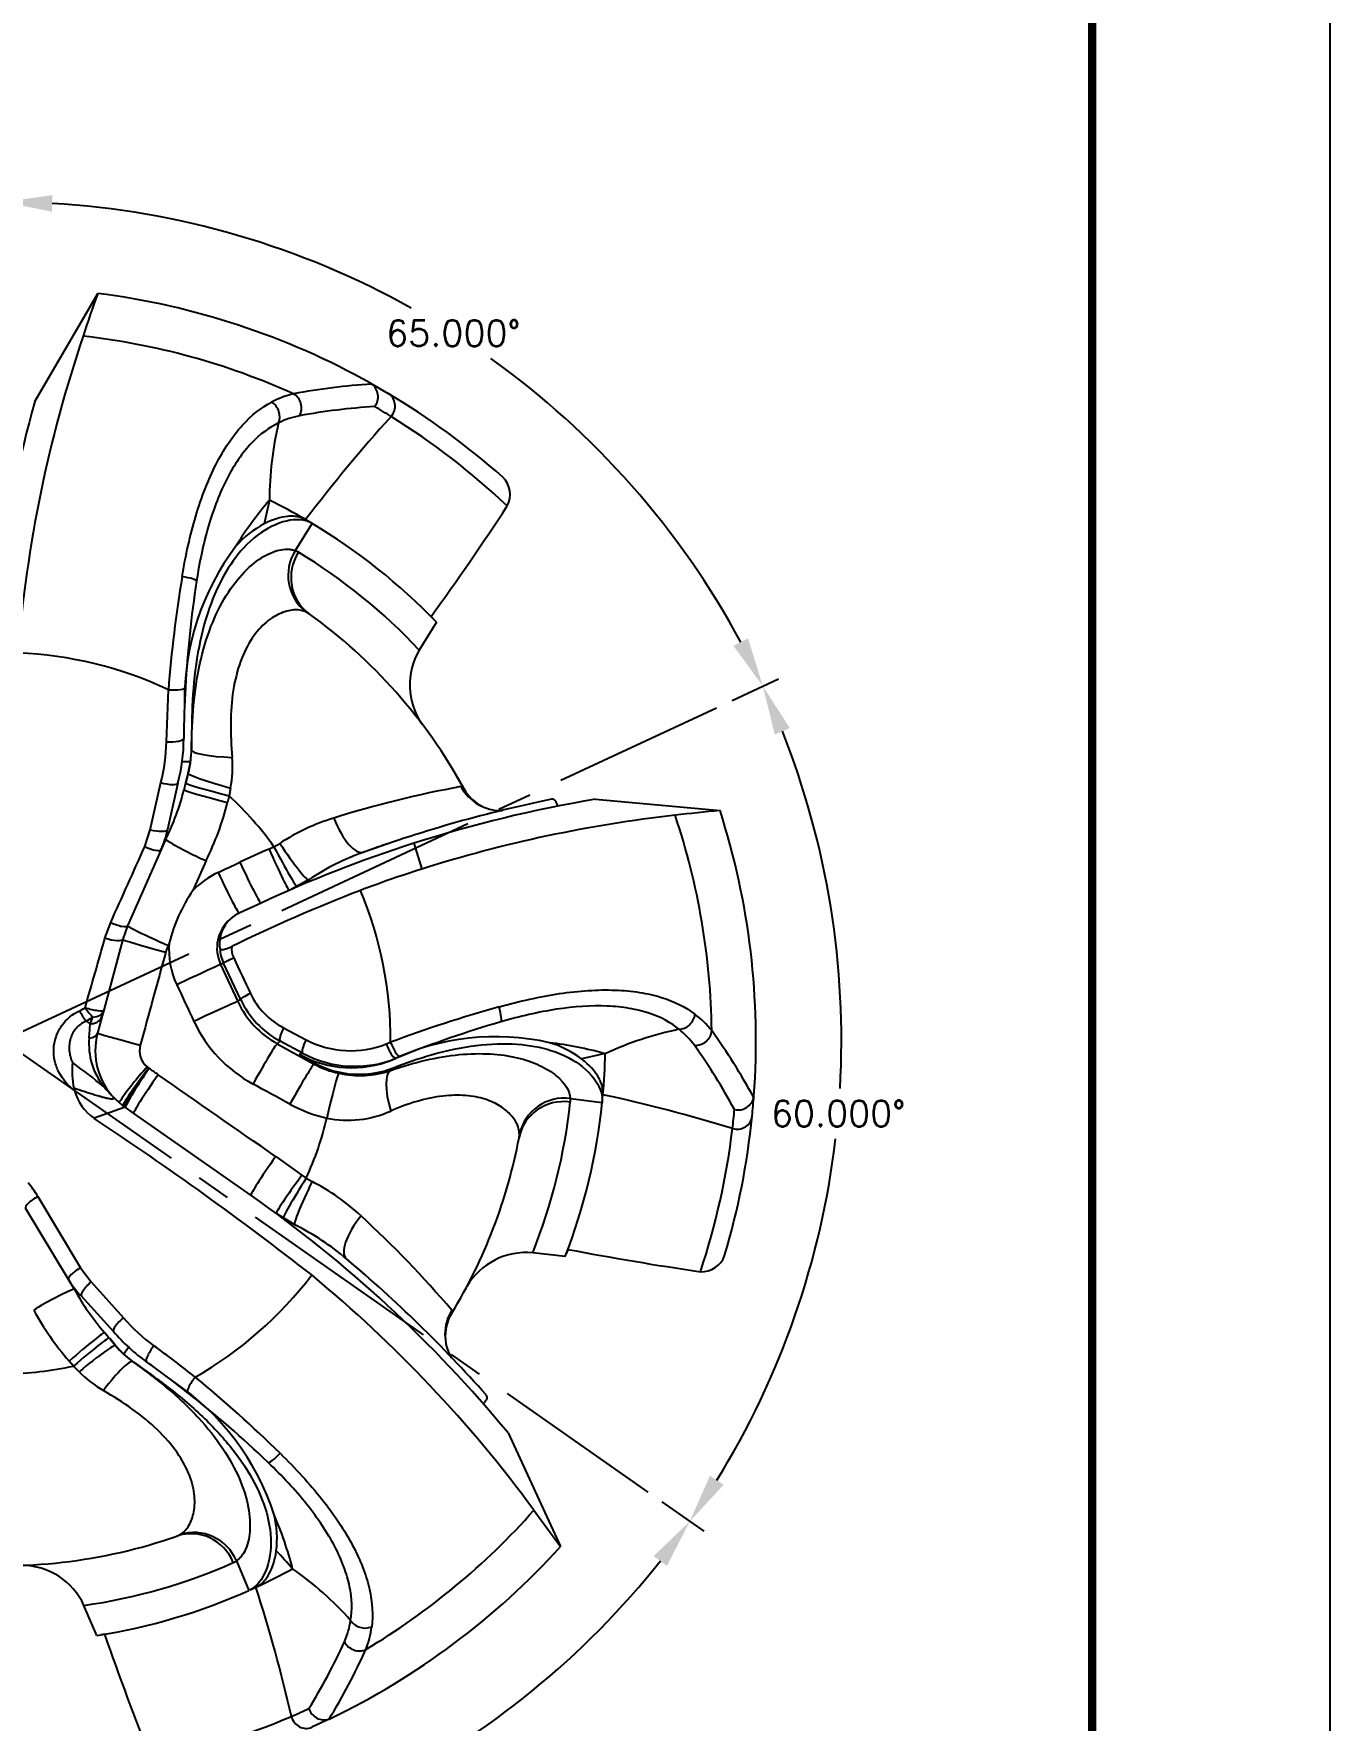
# Model space of a CAD drawing. Header units: inches. Extents: x -34 to 55.4, y 0 to 22.
# Drawn here: x 29.26 to 34, y 3.1 to 9.26 of the extents above; entities that cross this region are included whole.
import ezdxf
from ezdxf.enums import TextEntityAlignment as Align

# ---------------------------------------------------------------- set-up
doc = ezdxf.new("R2010")
doc.units = ezdxf.units.IN
doc.header["$MEASUREMENT"] = 0
doc.header["$PDMODE"] = 35
doc.linetypes.add('CENTER2', pattern=[1.125, 0.75, -0.125, 0.125, -0.125])
doc.layers.get('Defpoints').update_dxf_attribs({"color": 10})
for name, color, linetype in [('CLine', 5, 'CENTER2'), ('Dims', 4, 'Continuous'), ('Title Block', 7, 'Continuous')]:
    doc.layers.add(name, color=color, linetype=linetype)
doc.styles.add('RomanD', font='romand.shx', dxfattribs={"width": 0.9})
doc.styles.add('RomanS', font='romans')
doc.dimstyles.new('Copy of Standard', dxfattribs={"dimtxt": 0.094, "dimasz": 0.18, "dimexe": 0.0625, "dimexo": 0.0625, "dimgap": 0.045, "dimtad": 0, "dimtih": 1, "dimtoh": 1, "dimdec": 4, "dimzin": 4, "dimdsep": 46, "dimtxsty": 'RomanS', "dimcen": 0.09, "dimadec": 3, "dimazin": 1, "dimtfac": 1, "dimtdec": 4, "dimtofl": 0, "dimtmove": 0, "dimatfit": 1, "dimfxl": 1, "dimtolj": 1, "dimtzin": 0, "dimarcsym": 0})

# ---------------------------------------------------------------- blocks, each defined once
blk = doc.blocks.new('COT_Dblock')
at = {"layer": 'Title Block', "color": 8}
blk.add_lwpolyline([(0, 0), (34, 0), (34, 22), (0, 22)], close=True, dxfattribs=at)
at = {"layer": 'Title Block', "const_width": 0.03}
blk.add_lwpolyline([(33.13, 21.25), (0.87, 21.25), (0.87, 0.75), (33.13, 0.75)], close=True, dxfattribs=at)
at = {"layer": 'Title Block', "color": 1, "style": 'RomanS', "flags": 8}
for tag, p in [('FNAME', (0.62, 3.75)), ('REVDATE', (0.62, 2.25)), ('USER', (0.62, 0.75))]:
    blk.add_attdef(tag, text='', height=0.047, rotation=90, dxfattribs=at).set_placement(p, align=Align.BOTTOM_LEFT)
at = {"layer": 'Title Block', "color": 3, "style": 'RomanS', "flags": 8}
blk.add_attdef('DRAWN', text='', height=0.11, dxfattribs=at).set_placement((28.7003, 1.9844), align=Align.MIDDLE_CENTER)
at = {"layer": 'Title Block', "color": 3, "style": 'RomanD', "width": 0.9, "flags": 8}
for tag, height, p in [('TITL1', 0.125, (31.337, 1.6835)), ('TITL2', 0.094, (31.337, 1.5143)), ('TITL3', 0.094, (31.337, 1.3739))]:
    blk.add_attdef(tag, text='', height=height, dxfattribs=at).set_placement(p, align=Align.MIDDLE_CENTER)
at = {"layer": 'Title Block', "color": 3, "style": 'RomanS', "flags": 8}
for tag, p in [('DDATE', (28.3559, 1.6718)), ('CHECK', (28.3559, 1.406)), ('MATRL', (28.3559, 1.1487)), ('PDATE', (28.3559, 0.8829)), ('SCALE', (29.8959, 0.8555)), ('SHEET', (32.0053, 0.8555))]:
    blk.add_attdef(tag, text='', height=0.094, dxfattribs=at).set_placement(p, align=Align.MIDDLE_LEFT)
for tag, p in [('FSCM#', (30.3372, 1.1213)), ('DWG#', (31.8095, 1.1213)), ('REV#', (32.9697, 1.1213))]:
    blk.add_attdef(tag, text='', height=0.094, dxfattribs=at).set_placement(p, align=Align.TOP_CENTER)
blk = doc.blocks.new('*D38')
at = {"layer": 'Defpoints', "color": 0, "transparency": 16777216}
for p in [(29.1496, 5.5813), (31.5064, 3.931), (28.6499, 2.7478), (29.7691, 2.5806)]:
    blk.add_point(p, dxfattribs=at)
at = {"layer": 'Dims', "color": 0, "lineweight": -2, "transparency": 16777216}
for p, q in [((31.5576, 3.8951), (31.7106, 3.788)), ((28.6391, 2.6862), (28.6067, 2.5023))]:
    blk.add_line(p, q, dxfattribs=at)
for start, end in [(296.63853, 321.63352), (263.36648, 287.46392)]:
    blk.add_arc((29.1496, 5.5813), 3.064, start, end, dxfattribs=at)
at = {"layer": 'Dims', "color": 0, "transparency": 16777216}
for points in [[(31.5278, 3.6974), (31.5759, 3.6616), (31.6594, 3.8238)], [(28.7913, 2.5081), (28.8, 2.5675), (28.6175, 2.5639)]]:
    blk.add_solid(points, dxfattribs=at)
at = {"layer": 'Dims', "color": 0, "transparency": 16777216, "insert": (30.3221, 2.7505), "char_height": 0.094, "attachment_point": 5, "style": 'RomanS'}
blk.add_mtext('\\A1;65.000°', dxfattribs=at)
blk = doc.blocks.new('*D39')
at = {"layer": 'Defpoints', "color": 0, "transparency": 16777216}
for p in [(31.7572, 6.7972), (29.1496, 5.5813), (32.1091, 4.7883), (31.5064, 3.931)]:
    blk.add_point(p, dxfattribs=at)
at = {"layer": 'Dims', "color": 0, "lineweight": -2, "transparency": 16777216}
for p, q in [((31.8138, 6.8236), (31.9831, 6.9026)), ((31.5576, 3.8951), (31.7106, 3.788))]:
    blk.add_line(p, q, dxfattribs=at)
for start, end in [(356.72496, 21.63352), (328.36648, 353.27049)]:
    blk.add_arc((29.1496, 5.5813), 3.064, start, end, dxfattribs=at)
at = {"layer": 'Dims', "color": 0, "transparency": 16777216}
for points in [[(31.9701, 6.699), (32.0252, 6.7227), (31.9264, 6.8761)], [(31.7833, 3.9578), (31.7332, 3.9907), (31.6594, 3.8238)]]:
    blk.add_solid(points, dxfattribs=at)
at = {"layer": 'Dims', "color": 0, "transparency": 16777216, "insert": (32.2018, 5.3142), "char_height": 0.094, "attachment_point": 5, "style": 'RomanS'}
blk.add_mtext('\\A1;60.000°', dxfattribs=at)
blk = doc.blocks.new('*D40')
at = {"layer": 'Defpoints', "color": 0, "transparency": 16777216}
for p in [(29.1496, 8.5149), (31.2522, 7.8099), (31.7572, 6.7972), (29.1496, 5.5813)]:
    blk.add_point(p, dxfattribs=at)
at = {"layer": 'Dims', "color": 0, "lineweight": -2, "transparency": 16777216}
for p, q in [((29.1496, 8.5774), (29.1496, 8.7077)), ((31.8138, 6.8236), (31.9831, 6.9026))]:
    blk.add_line(p, q, dxfattribs=at)
for start, end in [(60.8583, 86.63352), (28.36648, 54.426)]:
    blk.add_arc((29.1496, 5.5813), 3.064, start, end, dxfattribs=at)
at = {"layer": 'Dims', "color": 0, "transparency": 16777216}
for points in [[(29.3286, 8.6099), (29.3304, 8.6699), (29.1496, 8.6452)], [(31.8724, 7.0504), (31.8188, 7.0235), (31.9264, 6.8761)]]:
    blk.add_solid(points, dxfattribs=at)
at = {"layer": 'Dims', "color": 0, "transparency": 16777216, "insert": (30.7958, 8.1654), "char_height": 0.094, "attachment_point": 5, "style": 'RomanS'}
blk.add_mtext('\\A1;65.000°', dxfattribs=at)

msp = doc.modelspace()

# ---------------------------------------------------------------- linework, layer by layer
at = {"color": 7, "linetype": 'Continuous'}
for p, q in [((29.26569, 7.91566), (29.49572, 8.31109)), ((30.49279, 7.98282), (30.55739, 7.94554)), ((30.49743, 7.97993), (30.49279, 7.98282)), ((30.21786, 7.37093), (30.27998, 7.4702)), ((30.26783, 7.47737), (30.25567, 7.48453)), ((30.21784, 7.3709), (30.21786, 7.37093)), ((30.26874, 7.14025), (30.25834, 7.14642)), ((30.73379, 7.10971), (30.67092, 7.00772)), ((30.71406, 7.12989), (30.72393, 7.11979)), ((29.74696, 6.67253), (29.75393, 6.86265)), ((29.83522, 6.59945), (29.80423, 6.59945)), ((29.8265, 6.55694), (29.83522, 6.59945)), ((29.81738, 6.52264), (29.82675, 6.55786)), ((29.82675, 6.55786), (29.8265, 6.55694)), ((29.68712, 6.35076), (29.72666, 6.52338)), ((29.78895, 6.52173), (29.75094, 6.35217)), ((29.9763, 6.47481), (29.97029, 6.45134)), ((29.98135, 6.50353), (29.9763, 6.47481)), ((30.82321, 6.5087), (30.83241, 6.50378)), ((31.17751, 6.43762), (31.17751, 6.43762)), ((31.31432, 6.46256), (31.76991, 6.42121)), ((29.66768, 6.28951), (29.68712, 6.35076)), ((29.74412, 6.31504), (29.72791, 6.27844)), ((30.1398, 6.28933), (30.16116, 6.3015)), ((30.65074, 6.30175), (30.68085, 6.20769)), ((29.72791, 6.27844), (29.60476, 6.00045)), ((29.89203, 6.23844), (29.84307, 6.12884)), ((30.46701, 6.26917), (30.46841, 6.2695)), ((30.2682, 6.16922), (30.19823, 6.13098)), ((30.26588, 6.16828), (30.2682, 6.16922)), ((30.19823, 6.13098), (30.19595, 6.12998)), ((30.09256, 6.08327), (30.01496, 6.04708)), ((29.52244, 5.9552), (29.5433, 6.01253)), ((29.60476, 6.00045), (29.58728, 5.95094)), ((29.58728, 5.95094), (29.51786, 5.69187)), ((29.75682, 5.93629), (29.75318, 5.92819)), ((29.95555, 5.86368), (29.94493, 5.85873)), ((29.94493, 5.85873), (30.00804, 5.72327)), ((30.01725, 5.73191), (29.95555, 5.86368)), ((30.00804, 5.72327), (30.01725, 5.73191)), ((29.51219, 5.67071), (29.49528, 5.60758)), ((29.51786, 5.69187), (29.51219, 5.67071)), ((29.45383, 5.6521), (29.46806, 5.64213)), ((29.45383, 5.6521), (29.45383, 5.6521)), ((29.45383, 5.6521), (29.45383, 5.6521)), ((29.4681, 5.6421), (29.46811, 5.64212)), ((30.17478, 5.62757), (30.25709, 5.58402)), ((30.1623, 5.57874), (30.15206, 5.56914)), ((30.15206, 5.56914), (30.28685, 5.49514)), ((30.24462, 5.53457), (30.1623, 5.57874)), ((30.55043, 5.56872), (30.56631, 5.57505)), ((30.23243, 5.52951), (30.23358, 5.53007)), ((30.28685, 5.49514), (30.28736, 5.49939)), ((30.57272, 5.51078), (30.57197, 5.51044)), ((30.57353, 5.51103), (30.57199, 5.51041)), ((29.67662, 5.48451), (29.68248, 5.47978)), ((31.223, 5.3694), (31.22303, 5.3694)), ((31.22303, 5.3694), (31.33925, 5.35505)), ((31.33925, 5.35505), (31.34197, 5.38314)), ((31.89312, 5.37339), (31.89379, 5.37882)), ((29.59588, 5.33765), (29.48229, 5.29678)), ((29.58674, 5.34418), (29.57399, 5.35435)), ((29.59272, 5.33986), (29.58674, 5.34418)), ((29.59272, 5.33986), (29.59588, 5.33765)), ((29.62709, 5.31579), (29.59588, 5.33765)), ((30.05581, 5.0156), (29.62709, 5.31579)), ((29.48229, 5.29678), (29.48282, 5.29641)), ((31.03547, 5.22579), (31.03666, 5.23783)), ((30.14614, 5.1572), (30.24164, 5.0888)), ((30.24164, 5.0888), (30.25788, 5.07772)), ((30.25788, 5.07772), (30.2791, 5.0653)), ((29.27698, 5.01136), (29.43254, 4.7506)), ((29.38892, 4.70761), (29.23184, 4.96794)), ((30.14997, 4.94794), (30.14796, 4.94942)), ((30.21806, 4.90646), (30.14997, 4.94794)), ((30.21609, 4.90801), (30.21806, 4.90646)), ((31.21428, 4.81782), (31.2093, 4.8046)), ((29.43254, 4.7506), (29.47156, 4.69954)), ((30.40403, 4.78427), (30.40502, 4.78322)), ((31.20433, 4.79141), (31.08532, 4.80528)), ((29.4096, 4.67334), (29.38892, 4.70761)), ((29.47156, 4.69954), (29.59028, 4.56814)), ((29.5532, 4.51807), (29.43611, 4.64646)), ((30.78957, 4.59555), (30.78991, 4.58512)), ((29.54281, 4.48811), (29.56111, 4.46638)), ((29.5605, 4.46711), (29.59033, 4.43559)), ((29.56111, 4.46638), (29.5605, 4.46711)), ((29.59033, 4.43559), (29.6081, 4.46097)), ((29.4073, 4.39151), (29.39153, 4.4099)), ((29.42794, 4.3709), (29.4073, 4.39151)), ((29.59033, 4.43559), (29.62673, 4.40615)), ((30.90516, 4.25318), (30.90516, 4.25318)), ((30.99517, 4.14717), (31.18715, 3.73194)), ((31.08982, 3.86488), (31.18715, 3.73194)), ((29.78467, 3.77027), (29.79569, 3.77526)), ((30.0028, 3.67967), (30.00281, 3.67964)), ((30.00281, 3.67964), (30.0485, 3.57182)), ((30.06134, 3.57766), (30.07418, 3.58351)), ((29.49291, 3.40685), (29.44542, 3.51685)), ((29.52076, 3.41143), (29.50682, 3.40914)), ((30.34635, 3.10346), (30.27876, 3.07194)), ((30.34132, 3.10133), (30.34635, 3.10346))]:
    msp.add_line(p, q, dxfattribs=at)
for centre, radius, start, end in [((34.35848, 6.56944), 5.16525, 160.294537, 162.12229), ((29.14955, 5.58126), 2.75169, 60.780886, 82.773075), ((33.98715, 6.61684), 4.79779, 161.299629, 175.455721), ((29.14955, 5.58126), 2.59048, 65.793445, 83.503675), ((30.65626, 5.56503), 2.42012, 93.76293, 100.584409), ((30.46179, 7.93346), 0.05856, 322.219324, 52.513606), ((33.83448, 6.64807), 4.74137, 164.493532, 180), ((30.28568, 7.62598), 0.32647, 103.093602, 118.183376), ((30.65601, 5.55673), 2.34553, 93.616188, 100.377164), ((29.14906, 5.58032), 2.68638, 58.115043, 59.609502), ((29.14955, 5.58126), 2.75169, 48.418588, 59.22792), ((31.35614, 7.55311), 1.23261, 166.653192, 179.892611), ((30.29257, 7.56606), 0.30363, 101.214991, 116.557078), ((34.89246, 3.95861), 5.82511, 137.934022, 142.749771), ((29.14953, 5.58125), 2.68535, 46.658523, 58.113072), ((30.9155, 7.57594), 0.08766, 331.590514, 46.531088), ((32.02572, 7.09363), 1.95744, 166.35446, 168.936369), ((29.14955, 5.58126), 2.20135, 59.836335, 63.739949), ((21.26185, 13.93944), 11.64965, 324.230351, 326.645364), ((30.27334, 7.14819), 0.36269, 117.714853, 138.671178), ((33.85113, 13.55524), 7.05554, 239.469013, 239.579042), ((29.14955, 5.58126), 2.20135, 59.23198, 59.482697), ((29.14955, 5.58126), 2.20135, 43.973339, 59.101769), ((30.74292, 6.82707), 0.92993, 142.924097, 180.810943), ((30.36041, 7.28073), 0.16869, 147.687291, 232.765775), ((30.19441, 7.30688), 0.06821, 58.853262, 69.895619), ((29.14951, 5.5812), 2.08558, 43.156309, 58.806478), ((34.70723, 6.46844), 4.96896, 170.643793, 175.449648), ((33.83448, 6.64807), 4.02423, 171.263096, 176.799905), ((29.14955, 5.58126), 1.91913, 28.730965, 54.325739), ((29.14955, 5.58126), 2.20135, 44.707905, 44.815558), ((29.14955, 5.58126), 1.41677, 64.748652, 87.779891), ((30.88665, 6.88065), 0.25037, 149.501391, 214.720633), ((33.8337, 6.64809), 4.02345, 176.799645, 179.476863), ((29.12607, 6.68106), 0.62095, 345.289546, 359.213166), ((29.13311, 6.69102), 0.67734, 345.526433, 359.476604), ((29.49988, 6.64731), 0.33889, 344.694512, 353.017209), ((29.49973, 6.6461), 0.33871, 352.083877, 0.00944), ((29.7432, 6.63357), 0.09607, 5.994303, 7.529767), ((29.49988, 6.64731), 0.33889, 357.768373, 359.371768), ((29.55814, 6.58085), 0.43021, 349.645794, 4.639668), ((32.42823, 5.84739), 2.69675, 164.745034, 166.047994), ((28.93459, 6.71534), 0.90309, 333.688725, 346.048172), ((29.14955, 5.58126), 1.21735, 35.566578, 47.223626), ((31.50557, 2.74999), 3.82014, 100.289397, 107.468092), ((30.97224, 6.57889), 0.15907, 208.42988, 244.706892), ((30.52741, 6.32585), 0.35458, 27.47375, 29.515828), ((28.93379, 6.7115), 1.06865, 333.725482, 345.909859), ((32.15906, 1.58394), 4.98125, 101.636448, 109.840477), ((32.09635, 1.78613), 4.74137, 99.493532, 107.751721), ((31.15681, 6.44765), 0.01536, 33.965065, 99.267325), ((29.14955, 5.58126), 2.20135, 22.893297, 23.420012), ((32.18607, 1.69124), 4.74824, 95.028086, 97.017793), ((29.14955, 5.58126), 2.75169, 355.780886, 17.773075), ((29.41914, 6.41534), 0.33776, 336.08921, 349.219611), ((30.5796, 5.66446), 0.76217, 106.835218, 123.29869), ((32.13867, 1.61347), 4.81996, 96.345663, 107.605157), ((29.14955, 5.58126), 2.59048, 0.793445, 18.515758), ((-39.68642, 37.26431), 75.95675, 335.7045629, 335.9335972), ((30.29178, 7.19144), 1.03344, 237.998879, 247.243747), ((32.09635, 1.78613), 4.74137, 107.751721, 115), ((30.00819, 6.54025), 0.28334, 293.700479, 297.676962), ((31.94502, 2.16069), 4.36625, 108.450614, 109.786044), ((32.08583, 1.80742), 4.88544, 113.700764, 115.078494), ((30.76817, 5.42107), 0.89983, 109.458861, 123.753888), ((30.06805, 5.91236), 0.31221, 115.099831, 136.10375), ((32.06342, 1.85316), 4.56875, 107.614773, 110.601283), ((30.34894, 5.78664), 0.61074, 145.923341, 165.816045), ((32.5849, 0.60985), 5.91625, 111.091869, 116.062672), ((29.14955, 5.58126), 1.41677, 359.748652, 22.776249), ((30.06309, 5.9351), 0.12189, 113.256639, 188.360856), ((30.0727, 5.91841), 0.14102, 131.04699, 205.038979), ((5.24803, 12.75895), 25.20988, 343.741893, 344.342628), ((29.90713, 5.85903), 0.16877, 155.808847, 164.690132), ((30.05963, 5.91352), 0.30366, 175.699772, 205.048596), ((30.08268, 5.92304), 0.14031, 182.313296, 205.027177), ((30.06661, 5.91712), 0.08138, 174.798939, 205.098058), ((157.7998, -29.30732), 132.80816, 164.6255544, 164.777438), ((64.71117, 22.1762), 38.35151, 205.141098, 205.355132), ((113.97616, 45.17318), 92.94979, 205.072079, 205.163262), ((30.32143, 5.8747), 0.33602, 205.145777, 241.73357), ((30.30303, 5.87186), 0.2759, 205.511342, 242.301678), ((29.36285, 5.83466), 0.15938, 294.837251, 303.050404), ((29.57409, 5.75489), 0.15821, 204.208387, 220.520573), ((30.31543, 5.86615), 0.33897, 204.929311, 241.187492), ((32.30239, 0.91924), 4.96896, 105.643793, 110.449648), ((31.48285, 5.41572), 0.32647, 38.093602, 53.183376), ((29.36526, 5.8317), 0.20025, 296.250718, 304.377945), ((28.82149, 5.66202), 0.64692, 353.581064, 358.235743), ((29.46811, 5.64219), 0.0000702, 234.367085, 272.166824), ((30.30628, 5.86768), 0.50754, 205.270728, 241.429102), ((32.09635, 1.78613), 4.02423, 106.263096, 111.799905), ((31.8692, 4.41475), 1.23261, 101.653192, 114.892611), ((31.43145, 5.38414), 0.30363, 36.214991, 51.557078), ((29.7716, 4.20886), 2.42012, 28.76293, 35.584409), ((29.71843, 5.56986), 0.25485, 175.536011, 217.987398), ((29.73517, 5.5433), 0.24836, 165, 224.87795), ((29.72623, 5.54395), 0.07742, 164.980982, 230.147843), ((30.4203, 5.89349), 0.34987, 242.194271, 291.834843), ((30.95014, 4.70639), 0.88863, 77.229476, 115.478145), ((31.0446, 5.22498), 0.36269, 52.714853, 73.671178), ((29.76398, 4.20558), 2.34553, 28.616188, 35.377164), ((29.72956, 5.47175), 0.32764, 174.979812, 191.506991), ((28.02977, 3.58467), 2.35719, 50.863086, 54.363177), ((31.90681, 1.43972), 4.41935, 112.09322, 112.247788), ((30.43491, 5.88921), 0.40247, 241.78435, 292.083114), ((30.44987, 5.79083), 0.33765, 241.131488, 257.506019), ((30.4509, 5.79822), 0.34065, 241.309788, 291.670947), ((32.09635, 1.78613), 4.02423, 112.040352, 112.247788), ((32.09635, 1.78613), 4.02423, 111.799905, 112.040352), ((31.73575, 3.61372), 1.95744, 101.35446, 103.936369), ((29.14955, 5.58126), 2.20135, 354.836335, 358.739949), ((30.4808, 4.7449), 1.09258, 137.394648, 146.095504), ((30.61211, 4.72178), 1.19949, 140.80711, 148.74229), ((30.58677, 4.80092), 1.13075, 143.104296, 151.535105), ((30.61953, 4.79417), 1.15898, 143.804941, 152.035497), ((29.77223, 5.61005), 0.1582, 235.435355, 236.199224), ((27.40958, 2.12937), 4.04862, 55.25479, 55.81744), ((-74.31015, -144.35917), 182.39041, 55.0607817, 55.2250653), ((30.4527, 5.80178), 0.34896, 257.44193, 288.956358), ((30.80758, 5.22264), 0.34698, 131.714968, 134.114157), ((29.51507, 5.42887), 0.10891, 191.913243, 196.080335), ((29.58935, 5.44857), 0.18574, 195.570923, 234.802505), ((30.34083, 6.13119), 1.09249, 221.100477, 224.094517), ((29.43117, 5.2408), 0.18051, 44.831297, 46.154359), ((29.73457, 5.54265), 0.24747, 224.869576, 229.543217), ((31.20153, 5.20208), 0.16869, 82.687291, 167.765775), ((31.15508, 5.36357), 0.06821, 353.853262, 4.895619), ((31.29289, 5.3858), 0.04912, 342.055015, 353.690353), ((29.14955, 5.58126), 2.20135, 354.207377, 354.284653), ((30.10599, -0.30934), 5.82511, 72.934022, 77.749771), ((31.83595, 5.38605), 0.05856, 257.219324, 347.513606), ((29.14966, 5.58125), 2.75158, 354.22789, 355.780916), ((30.44399, 5.79744), 0.51192, 241.332505, 257.523622), ((30.40992, 5.67161), 0.38175, 258.436083, 294.213926), ((29.14948, 5.58128), 2.08558, 338.156309, 353.806478), ((29.14955, 5.58126), 2.20135, 338.973339, 354.101769), ((29.14955, 5.58126), 2.75169, 343.418588, 354.22792), ((29.14849, 5.58131), 2.68638, 353.115043, 354.609502), ((22.68377, -4.98883), 12.32937, 51.980709, 56.533321), ((29.14955, 5.58126), 1.21735, 335.566578, 346.526073), ((29.14953, 5.58128), 2.68535, 341.658523, 353.113072), ((29.14955, 5.58126), 1.91913, 328.730965, 349.325739), ((28.92931, 4.80513), 0.40424, 30.675045, 39.32993), ((29.93663, 4.38441), 0.76217, 46.835218, 63.29869), ((27.33627, 1.1317), 4.74137, 39.493532, 55), ((27.87561, 2.12526), 3.82014, 40.289397, 47.468092), ((29.82013, 4.0994), 0.89983, 49.458861, 63.753888), ((29.14955, 5.58126), 2.20135, 339.707905, 339.815558), ((33.39115, 16.26227), 11.64965, 259.230351, 261.645364), ((27.58499, 1.45003), 4.36625, 48.450614, 49.786044), ((27.19252, 0.9763), 4.98125, 41.636448, 49.840477), ((31.06133, 4.55606), 0.25037, 84.501391, 149.720633), ((31.70367, 4.82376), 0.08766, 266.590514, 341.531088), ((29.67817, 4.88202), 0.33776, 211.08921, 224.219611), ((29.14955, 5.58126), 1.41677, 299.748652, 322.779967), ((27.22295, 1.02441), 4.79801, 36.299738, 50.455185), ((29.81338, 3.72204), 1.03344, 112.998879, 122.243747), ((30.20183, 5.10687), 0.90309, 208.688725, 221.048172), ((30.19915, 5.10972), 1.06865, 208.725482, 220.909859), ((30.06393, 4.96968), 0.62095, 220.289546, 234.213166), ((30.92487, 4.50158), 0.15907, 148.42988, 184.706892), ((30.48332, 4.7603), 0.35458, 327.47375, 329.515828), ((27.48698, 2.74288), 2.69675, 39.745034, 41.047994), ((30.06805, 4.9582), 0.67734, 220.526433, 234.476604), ((29.82188, 4.68283), 0.33889, 219.694512, 234.371769), ((27.25145, 1.06979), 4.18729, 51.596914, 54.200368), ((29.14955, 5.58126), 1.21735, 270.528409, 282.223626), ((29.67105, 4.49139), 0.09607, 240.994294, 242.529768), ((27.33674, 1.13232), 4.02345, 51.799645, 54.476863), ((29.73402, 4.67322), 0.43021, 224.645794, 239.639669), ((29.25614, 3.56149), 0.92993, 17.924097, 56.266645), ((26.68854, 0.51982), 4.96896, 45.643793, 50.449648), ((27.33627, 1.1317), 4.02423, 46.263096, 51.799905), ((29.14955, 5.58126), 2.20135, 322.893297, 323.420012), ((30.90349, 4.27612), 0.01536, 333.965065, 39.267325), ((29.78853, 3.76196), 0.36269, 352.714853, 13.671178), ((29.14955, 5.58126), 2.59048, 300.793445, 318.503619), ((29.14955, 5.58126), 1.91913, 263.730965, 289.325739), ((29.84716, 3.61461), 0.16869, 22.687291, 107.765775), ((28.73872, 2.35778), 1.95744, 41.35446, 43.936369), ((29.14955, 5.58126), 2.75169, 295.780886, 317.773075), ((29.2176, 3.41301), 0.25037, 24.501391, 89.720633), ((29.14953, 5.58133), 2.08558, 278.156309, 293.806478), ((29.96379, 3.73559), 0.06821, 293.853262, 304.895619), ((29.14955, 5.58126), 2.20135, 294.836335, 298.739949), ((29.49915, 2.64272), 1.23261, 41.653192, 54.892611), ((32.98474, -2.84374), 7.05554, 114.469013, 114.579042), ((29.14955, 5.58126), 2.20135, 294.23198, 294.482697), ((24.52636, 1.80766), 5.82511, 12.934022, 17.749771), ((29.14955, 5.58126), 2.20135, 278.973339, 294.101769), ((30.1198, 3.50652), 0.30363, 336.214991, 351.557078), ((29.14955, 5.58126), 2.20135, 279.707905, 279.815558), ((40.52038, 7.24844), 11.64965, 199.230351, 201.645364), ((30.17284, 3.4778), 0.32647, 338.093602, 353.183376), ((28.26539, 4.36131), 2.34553, 328.616188, 335.377164), ((28.27205, 4.35635), 2.42012, 328.76293, 335.584409), ((29.14956, 5.58129), 2.68535, 281.658523, 293.113072), ((29.14907, 5.5822), 2.68638, 293.115043, 294.609502), ((30.32369, 3.15717), 0.05856, 197.219324, 287.513606)]:
    msp.add_arc(centre, radius, start, end, dxfattribs=at)
for centre, major_axis, ratio, start_param, end_param in [((30.11173, 7.86682), (-0.02502, 0.0506), 0.845148, 3.7557781, 5.3436496), ((30.1894, 7.89432), (-0.01095, 0.05537), 0.9036745, 3.96405, 5.6170052), ((30.52851, 7.89704), (0.02888, 0.0485), 0.941568, 4.5265198, 6.2831853), ((31.39179, 6.72085), (-1.57976, 0.04707), 0.8756883, 5.670025, 5.8145348), ((30.3675, 7.27781), (-0.09875, -0.13756), 0.9636918, 4.7675052, 6.2831853), ((29.80116, 7.26791), (-0.05579, 0.00857), 0.1547645, 3.1415927, 4.6784145), ((29.76017, 6.87586), (-0.05636, 0.00315), 0.2410266, 1.4734728, 3.1415927), ((29.75397, 6.68535), (-0.05644, 0.00052), 0.2298751, 1.4482859, 3.1415927), ((30.00807, 6.64175), (-0.16932, 0.00192), 0.1567306, 0.002845, 1.4474629), ((29.9901, 6.51323), (0.16335, -0.04463), 0.0689296, 3.1415494, 4.6776342), ((29.73429, 6.53583), (-0.05465, 0.01411), 0.2482009, 1.4949804, 3.1415927), ((29.97536, 6.45671), (0.16434, -0.04083), 0.0380196, 3.1415138, 4.6909906), ((29.98132, 6.48023), (0.16394, -0.04241), 0.0384242, 3.1415249, 4.6917269), ((30.97018, 6.59014), (-0.02513, 0.16746), 0.9911933, 1.924981, 3.0125597), ((30.9809, 6.58518), (-0.14849, -0.0814), 0.9924791, 0, 0.0283373), ((29.69549, 6.36274), (-0.05545, 0.01057), 0.2375199, 1.4647504, 3.1415927), ((30.41089, 6.42893), (0.05625, -0.15972), 0.3599918, 4.8052378, 6.2808639), ((29.6763, 6.30131), (-0.05161, 0.02286), 0.2532685, 1.5156577, 3.1415927), ((30.1458, 6.29363), (0.07853, -0.15003), 0.0432023, 4.7184125, 6.2797448), ((30.17178, 6.30905), (0.0942, -0.14072), 0.0769214, 4.7146064, 6.2744737), ((30.02099, 6.23674), (-0.07156, 0.15347), 0.0426759, 1.579828, 3.1415927), ((30.12807, 6.28512), (-0.06787, 0.15514), 0.0426523, 1.5799391, 3.1415927), ((29.94143, 6.19964), (-0.07156, 0.15347), 0.0425058, 1.5805986, 3.1415927), ((29.55315, 6.02332), (-0.05161, 0.02286), 0.2462718, 1.4885654, 3.1415927), ((29.75958, 5.93187), (0.15482, -0.06859), 0.0352021, 3.1415927, 4.6866124), ((29.53276, 5.96554), (-0.05452, 0.01461), 0.2262191, 1.4413419, 3.1415927), ((29.75084, 5.90711), (0.16356, -0.04383), 0.0300153, 3.1415927, 4.6807192), ((29.79156, 5.78721), (-0.15348, -0.07153), 0.0054744, 3.1764998, 4.7556776), ((30.00668, 5.88752), (-0.05114, -0.0239), 0.0251514, 4.9730048, 6.2482677), ((30.06838, 5.75575), (-0.0511, -0.02397), 0.0663997, 4.9658026, 6.2482015), ((29.46334, 5.70648), (-0.05452, 0.01461), 0.1583179, 1.361915, 3.1415927), ((29.46334, 5.70648), (0.03121, -0.04703), 0.2536911, 4.659365, 5.5427852), ((29.46334, 5.70648), (-0.05452, 0.01461), 0.6869216, 2.0266726, 3.1415927), ((29.85466, 5.65175), (-0.15351, -0.07149), 0.0144018, 3.1765029, 4.7535782), ((30.95356, 5.70352), (-0.01581, 0.05419), 0.1547645, 3.1415927, 4.6784145), ((31.62761, 5.67515), (0.03528, 0.04406), 0.845148, 3.7557781, 5.3436496), ((30.18938, 5.62823), (-0.0267, -0.04973), 0.2242677, 4.8453521, 6.2473659), ((31.68536, 5.61638), (0.04556, 0.03332), 0.9036745, 3.96405, 5.6170052), ((29.44076, 5.62219), (-0.05452, 0.01461), 0.5374392, 2.1565926, 3.1415927), ((29.65884, 5.56375), (0.16356, -0.04383), 0.0098444, 3.1415927, 4.6698801), ((30.07083, 5.42068), (-0.0815, -0.14843), 0.0412764, 3.176529, 4.7265049), ((30.2717, 5.58405), (-0.02669, -0.04974), 0.2295037, 4.8356286, 6.247321), ((30.56503, 5.56859), (-0.02118, 0.05232), 0.2402119, 1.4713645, 3.1415927), ((30.58092, 5.57498), (-0.02096, 0.05241), 0.2410266, 1.4734728, 3.1415927), ((31.12999, 4.03072), (-0.62497, 1.45164), 0.8756883, 5.670025, 5.8145348), ((30.20562, 5.34668), (-0.0815, -0.14843), 0.0418808, 3.1765299, 4.7245922), ((30.42313, 5.87648), (0.1496, -0.3657), 0.9989901, 5.3937333, 6.2831853), ((29.72422, 5.4545), (0.09713, 0.13871), 0.0402869, 1.5875325, 3.1415927), ((30.34058, 5.29589), (0.03655, 0.16534), 0.0436127, 0.0389258, 1.5700291), ((30.62436, 5.31292), (-0.05623, 0.15973), 0.3062523, 0.043552, 1.3978237), ((31.20188, 5.19442), (-0.1664, 0.03137), 0.9636918, 4.7675052, 6.2831853), ((31.83113, 5.3102), (0.05616, -0.00568), 0.941568, 4.5265198, 6.2831853), ((30.15293, 5.15431), (0.09713, 0.13871), 0.0426759, 1.579828, 3.1415927), ((30.24838, 5.08577), (0.10042, 0.13635), 0.0426523, 1.5799391, 3.1415927), ((30.26461, 5.07467), (-0.09066, -0.14302), 0.0432023, 4.7184125, 6.2797448), ((30.29095, 5.05989), (-0.07477, -0.15194), 0.0769214, 4.7146064, 6.2744737), ((29.28017, 4.9971), (0.04833, 0.02916), 0.2462718, 1.4885654, 3.1415927), ((30.51433, 4.91275), (-0.1102, -0.12857), 0.3599918, 4.8052378, 6.2808639), ((29.43725, 4.73677), (0.04833, 0.02916), 0.2532685, 1.5156577, 3.1415927), ((29.47657, 4.68582), (0.04046, 0.03935), 0.2375199, 1.4647504, 3.1415927), ((29.5961, 4.55475), (0.0429, 0.03668), 0.2482009, 1.4949804, 3.1415927), ((30.93358, 4.50899), (0.13246, 0.10549), 0.9911933, 1.924981, 3.0125597), ((30.93464, 4.49723), (-0.14474, 0.08789), 0.9924791, 0, 0.0283373), ((29.39302, 4.40266), (-0.12771, -0.1112), 0.0380196, 3.1415138, 4.6909906), ((29.40887, 4.38429), (-0.12877, -0.10996), 0.0384242, 3.1415249, 4.6917269), ((29.43087, 4.35817), (-0.13025, -0.10821), 0.0689296, 3.1415494, 4.6776342), ((29.70729, 4.45287), (0.0328, 0.04594), 0.2298751, 1.4482859, 3.1415927), ((29.52583, 4.26973), (0.09869, 0.1376), 0.1567306, 0.002845, 1.4474629), ((29.8598, 4.33852), (0.03491, 0.04436), 0.2410266, 1.4734728, 3.1415927), ((30.15744, 4.08008), (0.03902, 0.04078), 0.1547645, 3.1415927, 4.6784145), ((28.79696, 3.09088), (0.94467, 1.26706), 0.8756883, 5.670025, 5.8145348), ((29.84071, 3.61048), (-0.05604, 0.15979), 0.9636918, 4.7675052, 6.2831853), ((30.46989, 3.48215), (0.0558, -0.00853), 0.845148, 3.7557781, 5.3436496), ((30.44787, 3.40275), (0.05164, -0.0228), 0.9036745, 3.96405, 5.6170052), ((30.25559, 3.12341), (0.02316, -0.05147), 0.941568, 4.5265198, 6.2831853)]:
    msp.add_ellipse(centre, major_axis=major_axis, ratio=ratio, start_param=start_param, end_param=end_param, dxfattribs=at)
for points, knots in [([(29.80438, 7.27625), (29.81714, 7.35347), (29.83369, 7.42823), (29.87473, 7.56618), (29.89982, 7.63087), (29.94241, 7.71423), (29.95746, 7.73995), (29.9893, 7.78728), (30.00622, 7.80901), (30.05807, 7.86623), (30.09439, 7.89448), (30.13149, 7.91375)], [0, 0, 0, 0, 0.25, 0.25, 0.5, 0.5, 0.625, 0.625, 0.75, 0.75, 1, 1, 1, 1]), ([(30.15682, 7.83765), (30.12262, 7.82148), (30.08902, 7.79693), (30.04097, 7.74597), (30.02526, 7.72645), (29.99575, 7.6837), (29.98183, 7.66037), (29.94253, 7.58448), (29.91951, 7.52518), (29.88244, 7.39872), (29.86782, 7.33011), (29.85694, 7.25934)], [0, 0, 0, 0, 0.25, 0.25, 0.375, 0.375, 0.5, 0.5, 0.75, 0.75, 1, 1, 1, 1]), ([(30.27857, 7.47104), (30.26592, 7.47847), (30.25093, 7.48284), (30.20451, 7.48574), (30.16971, 7.47793), (30.097, 7.44276), (30.06179, 7.41685), (30.00297, 7.35279), (29.97814, 7.31851), (29.93319, 7.23746), (29.9134, 7.1913), (29.88066, 7.09001), (29.86767, 7.03449), (29.84929, 6.92013), (29.84383, 6.86103), (29.83944, 6.75046), (29.83844, 6.69866), (29.83845, 6.6472), (29.83845, 6.64668), (29.83845, 6.64616)], [0.00374852, 0.00374852, 0.00374852, 0.00374852, 0.10394515, 0.10394515, 0.27934838, 0.27934838, 0.43101302, 0.43101302, 0.54691154, 0.54691154, 0.66281005, 0.66281005, 0.77870856, 0.77870856, 0.89460708, 0.89460708, 0.99893393, 0.99893393, 1, 1, 1, 1]), ([(30.25567, 7.48453), (30.24673, 7.48962), (30.23672, 7.49316), (30.22019, 7.49611), (30.21442, 7.49669), (30.20241, 7.49705), (30.19617, 7.49684), (30.1641, 7.49375), (30.13545, 7.48483), (30.10466, 7.46926)], [0, 0, 0, 0, 0.25, 0.25, 0.375, 0.375, 0.5, 0.5, 1, 1, 1, 1]), ([(29.83875, 6.6436), (29.83938, 6.69901), (29.84151, 6.75283), (29.85081, 6.85741), (29.85836, 6.90815), (29.87991, 7.00596), (29.89354, 7.05158), (29.92602, 7.13535), (29.94512, 7.17389), (29.98641, 7.24074), (30.00869, 7.26939), (30.05539, 7.31725), (30.07933, 7.33586), (30.12521, 7.36285), (30.1472, 7.37118), (30.17643, 7.37622), (30.1856, 7.37671), (30.19841, 7.3758), (30.20253, 7.37521), (30.21043, 7.37348), (30.21429, 7.37231), (30.21784, 7.3709)], [0, 0, 0, 0, 0.125, 0.125, 0.25, 0.25, 0.375, 0.375, 0.5, 0.5, 0.625, 0.625, 0.75, 0.75, 0.875, 0.875, 0.9375, 0.9375, 0.96875, 0.96875, 1, 1, 1, 1]), ([(30.25834, 7.14642), (30.24641, 7.1522), (30.23263, 7.15493), (30.20182, 7.1541), (30.18471, 7.15041), (30.14906, 7.13585), (30.13043, 7.12512), (30.0939, 7.09442), (30.07629, 7.07479), (30.04431, 7.02687), (30.0297, 6.99801), (30.00625, 6.93389), (29.99718, 6.89826), (29.9788, 6.7828), (29.98022, 6.7006), (29.98694, 6.61565)], [0, 0, 0, 0, 0.125, 0.125, 0.25, 0.25, 0.375, 0.375, 0.5, 0.5, 0.625, 0.625, 0.75, 0.75, 1, 1, 1, 1]), ([(29.94249, 5.91738), (29.94263, 5.91649), (29.94302, 5.91574), (29.94429, 5.91455), (29.94519, 5.9141), (29.94747, 5.91352), (29.94883, 5.91339), (29.952, 5.91345), (29.95382, 5.91364), (29.95779, 5.91434), (29.95994, 5.91484), (29.96454, 5.91612), (29.967, 5.91692), (29.97459, 5.91962), (29.98002, 5.92191), (29.98557, 5.9245)], [0, 0, 0, 0, 0.125, 0.125, 0.25, 0.25, 0.375, 0.375, 0.5, 0.5, 0.625, 0.625, 0.75, 0.75, 1, 1, 1, 1]), ([(30.96248, 5.70412), (31.03786, 5.72519), (31.11261, 5.74179), (31.25498, 5.76289), (31.3242, 5.76749), (31.41776, 5.76412), (31.44743, 5.76135), (31.50378, 5.7525), (31.53062, 5.74634), (31.6044, 5.72354), (31.64535, 5.70255), (31.67849, 5.67708)], [0, 0, 0, 0, 0.25, 0.25, 0.5, 0.5, 0.625, 0.625, 0.75, 0.75, 1, 1, 1, 1]), ([(29.41042, 5.39871), (29.38697, 5.41615), (29.36767, 5.43861), (29.34748, 5.47793), (29.34237, 5.49168), (29.33572, 5.5207), (29.33432, 5.53573), (29.33584, 5.56557), (29.33883, 5.58064), (29.34859, 5.60868), (29.3555, 5.62215), (29.38047, 5.65827), (29.4034, 5.67745), (29.4298, 5.69002)], [0, 0, 0, 0, 0.25, 0.25, 0.375, 0.375, 0.5, 0.5, 0.625, 0.625, 0.75, 0.75, 1, 1, 1, 1]), ([(29.46811, 5.64212), (29.47355, 5.6423), (29.47871, 5.6431), (29.48601, 5.64523), (29.48837, 5.6461), (29.49278, 5.64808), (29.49486, 5.64921), (29.49875, 5.65174), (29.50058, 5.65314), (29.50387, 5.65615), (29.50533, 5.65776), (29.50793, 5.66117), (29.50905, 5.66298), (29.51093, 5.66677), (29.51166, 5.66871), (29.51219, 5.67071)], [0, 0, 0, 0, 0.25, 0.25, 0.375, 0.375, 0.5, 0.5, 0.625, 0.625, 0.75, 0.75, 0.875, 0.875, 1, 1, 1, 1]), ([(31.62023, 5.62196), (31.59112, 5.64612), (31.55467, 5.6662), (31.48817, 5.68821), (31.46384, 5.6942), (31.41263, 5.70288), (31.3856, 5.70564), (31.30022, 5.70918), (31.23674, 5.70498), (31.10647, 5.68513), (31.0381, 5.66938), (30.96937, 5.64933)], [0, 0, 0, 0, 0.25, 0.25, 0.375, 0.375, 0.5, 0.5, 0.75, 0.75, 1, 1, 1, 1]), ([(29.45383, 5.6521), (29.45218, 5.65131), (29.45045, 5.65058), (29.44712, 5.64897), (29.44549, 5.64811), (29.44066, 5.64543), (29.43755, 5.64349), (29.42856, 5.63713), (29.42298, 5.63217), (29.41321, 5.6213), (29.40896, 5.61536), (29.40173, 5.60242), (29.39882, 5.5955), (29.39452, 5.58138), (29.39309, 5.57414), (29.39196, 5.563), (29.39176, 5.55922), (29.39168, 5.55169), (29.39182, 5.54795), (29.3927, 5.53674), (29.39393, 5.52933), (29.39765, 5.51461), (29.40013, 5.5074), (29.40318, 5.50042)], [0, 0, 0, 0, 0.03125, 0.03125, 0.0625, 0.0625, 0.125, 0.125, 0.25, 0.25, 0.375, 0.375, 0.5, 0.5, 0.625, 0.625, 0.6875, 0.6875, 0.75, 0.75, 0.875, 0.875, 1, 1, 1, 1]), ([(29.46806, 5.64213), (29.46832, 5.6431), (29.46865, 5.64408), (29.46944, 5.64603), (29.46995, 5.647), (29.47135, 5.64996), (29.47218, 5.65196), (29.47478, 5.65803), (29.47656, 5.66217), (29.47833, 5.66642)], [0, 0, 0, 0, 0.125, 0.125, 0.25, 0.25, 0.5, 0.5, 1, 1, 1, 1]), ([(30.5767, 5.48164), (30.62183, 5.49958), (30.66817, 5.5156), (30.77012, 5.54459), (30.82593, 5.55628), (30.93156, 5.56942), (30.98176, 5.57099), (31.07422, 5.5645), (31.11578, 5.55648), (31.19869, 5.53025), (31.23705, 5.50928), (31.29966, 5.45826), (31.32144, 5.43002), (31.33866, 5.38612), (31.34098, 5.37013), (31.33925, 5.35505)], [0, 0, 0, 0, 0.1099467, 0.1099467, 0.2424171, 0.2424171, 0.3748875, 0.3748875, 0.507358, 0.507358, 0.6807086, 0.6807086, 0.8811921, 0.8811921, 1, 1, 1, 1]), ([(30.56606, 5.47175), (30.60941, 5.48696), (30.65215, 5.49945), (30.7362, 5.51873), (30.77777, 5.5256), (30.85658, 5.53316), (30.8941, 5.534), (30.96516, 5.53007), (30.9987, 5.52528), (31.05906, 5.51105), (31.08626, 5.5016), (31.13445, 5.47895), (31.15493, 5.46595), (31.20418, 5.42559), (31.22141, 5.396), (31.223, 5.3694)], [0, 0, 0, 0, 0.125, 0.125, 0.25, 0.25, 0.375, 0.375, 0.5, 0.5, 0.625, 0.625, 0.75, 0.75, 1, 1, 1, 1]), ([(31.34197, 5.38314), (31.34281, 5.39339), (31.34178, 5.40396), (31.33746, 5.42019), (31.33556, 5.42566), (31.33081, 5.4367), (31.32798, 5.44226), (31.31162, 5.47002), (31.29143, 5.49222), (31.26431, 5.51354)], [0, 0, 0, 0, 0.25, 0.25, 0.375, 0.375, 0.5, 0.5, 1, 1, 1, 1]), ([(29.55621, 5.37098), (29.55603, 5.37071), (29.55567, 5.37014), (29.55506, 5.36943), (29.55438, 5.3688), (29.55363, 5.36826), (29.5528, 5.36781), (29.55155, 5.36732), (29.54971, 5.36694), (29.54679, 5.36677), (29.54274, 5.36708), (29.53689, 5.36799), (29.52868, 5.36979), (29.51982, 5.37203), (29.50979, 5.3748), (29.49734, 5.37838), (29.47564, 5.38493), (29.44524, 5.39447), (29.42102, 5.40233), (29.40851, 5.40639)], [0, 0, 0, 0, 0.0059468, 0.0120662, 0.0184072, 0.0250135, 0.0319239, 0.0391724, 0.0550863, 0.0737733, 0.1029432, 0.1404479, 0.1943602, 0.2695235, 0.3187428, 0.3950526, 0.5183492, 0.7512866, 1, 1, 1, 1]), ([(31.03666, 5.23783), (31.03684, 5.24919), (31.03439, 5.26087), (31.02422, 5.2846), (31.01646, 5.2966), (30.99576, 5.31961), (30.98284, 5.33082), (30.95121, 5.35106), (30.93266, 5.35979), (30.89049, 5.37317), (30.86646, 5.37786), (30.81422, 5.38195), (30.78628, 5.38135), (30.72696, 5.37442), (30.69522, 5.36791), (30.6314, 5.34959), (30.59909, 5.33775), (30.5665, 5.32345)], [0, 0, 0, 0, 0.125, 0.125, 0.25, 0.25, 0.375, 0.375, 0.5, 0.5, 0.625, 0.625, 0.75, 0.75, 0.875, 0.875, 1, 1, 1, 1]), ([(29.62447, 4.40737), (29.66949, 4.37508), (29.71235, 4.34246), (29.79266, 4.27488), (29.82988, 4.23961), (29.89761, 4.1659), (29.92721, 4.12852), (29.97719, 4.05387), (29.99782, 4.01613), (30.02891, 3.94394), (30.0396, 3.90926), (30.05203, 3.84358), (30.05354, 3.81325), (30.04934, 3.76019), (30.04355, 3.7374), (30.03091, 3.71055), (30.02605, 3.70276), (30.01795, 3.69278), (30.01511, 3.68975), (30.00916, 3.68426), (30.00599, 3.68178), (30.0028, 3.67967)], [0, 0, 0, 0, 0.125, 0.125, 0.25, 0.25, 0.375, 0.375, 0.5, 0.5, 0.625, 0.625, 0.75, 0.75, 0.875, 0.875, 0.9375, 0.9375, 0.96875, 0.96875, 1, 1, 1, 1]), ([(29.62673, 4.40615), (29.62716, 4.40586), (29.62759, 4.40556), (29.66974, 4.37605), (29.71161, 4.34551), (29.79966, 4.2785), (29.84494, 4.24013), (29.92808, 4.15948), (29.96611, 4.11699), (30.0303, 4.03208), (30.05676, 3.98939), (30.09737, 3.90608), (30.11121, 3.86607), (30.12995, 3.78115), (30.13097, 3.73744), (30.11808, 3.65771), (30.10451, 3.62473), (30.07551, 3.58836), (30.06334, 3.57859), (30.05, 3.57249)], [0, 0, 0, 0, 0.00106607, 0.00106607, 0.10539292, 0.10539292, 0.22129144, 0.22129144, 0.33718995, 0.33718995, 0.45308846, 0.45308846, 0.56898698, 0.56898698, 0.72065162, 0.72065162, 0.89605485, 0.89605485, 0.99624992, 0.99624992, 0.99624992, 0.99624992]), ([(29.79569, 3.77526), (29.80726, 3.78171), (29.81741, 3.79144), (29.8344, 3.81717), (29.84119, 3.8333), (29.84971, 3.87085), (29.8516, 3.89227), (29.8474, 3.93984), (29.84143, 3.9655), (29.8205, 4.0192), (29.80523, 4.04773), (29.76615, 4.1037), (29.74212, 4.13161), (29.65813, 4.21282), (29.59001, 4.25879), (29.51657, 4.30201)], [0, 0, 0, 0, 0.125, 0.125, 0.25, 0.25, 0.375, 0.375, 0.5, 0.5, 0.625, 0.625, 0.75, 0.75, 1, 1, 1, 1]), ([(30.16242, 4.07265), (30.21835, 4.0179), (30.2701, 3.96147), (30.35956, 3.84873), (30.39816, 3.79107), (30.44202, 3.70837), (30.45446, 3.68129), (30.47497, 3.62806), (30.48305, 3.60173), (30.50019, 3.52644), (30.50249, 3.48049), (30.497, 3.43905)], [0, 0, 0, 0, 0.25, 0.25, 0.5, 0.5, 0.625, 0.625, 0.75, 0.75, 1, 1, 1, 1]), ([(30.42014, 3.46194), (30.42651, 3.49923), (30.42567, 3.54083), (30.41148, 3.60943), (30.40451, 3.6335), (30.38642, 3.68219), (30.37529, 3.70697), (30.33567, 3.78269), (30.3003, 3.83556), (30.21796, 3.93846), (30.17014, 3.98979), (30.11841, 4.03929)], [0, 0, 0, 0, 0.25, 0.25, 0.375, 0.375, 0.5, 0.5, 0.75, 0.75, 1, 1, 1, 1]), ([(30.07418, 3.58351), (30.08348, 3.58791), (30.09212, 3.59409), (30.10402, 3.60594), (30.1078, 3.61032), (30.11499, 3.61995), (30.11839, 3.62519), (30.13425, 3.65324), (30.14338, 3.68182), (30.14829, 3.71597)], [0, 0, 0, 0, 0.25, 0.25, 0.375, 0.375, 0.5, 0.5, 1, 1, 1, 1])]:
    msp.add_open_spline(points, degree=3, knots=knots, dxfattribs=at)
for points in [[(29.93561, 6.19509), (29.9621, 6.2075), (29.9886, 6.2199), (30.01509, 6.2323)], [(30.28736, 5.49939), (30.26905, 5.50943), (30.25074, 5.51947), (30.23243, 5.52951)], [(30.19841, 5.34828), (30.15347, 5.37285), (30.10851, 5.39741), (30.06355, 5.42195)]]:
    msp.add_open_spline(points, degree=3, dxfattribs=at)
at = {"layer": 'CLine'}
for q in [(31.75717, 6.79721), (31.5064, 3.93098)]:
    msp.add_line((29.14955, 5.58126), q, dxfattribs=at)

# ---------------------------------------------------------------- block references
at = {"layer": 'Title Block'}
msp.add_blockref('COT_Dblock', (0, 0), dxfattribs=at)

# ---------------------------------------------------------------- dimensions: what is measured, and where the dimension line sits
at = {"layer": 'Dims'}
for base, p1, p2, picture, middle in [((31.25217, 7.8099), (31.75717, 6.79721), (29.14955, 8.51488), '*D40', (30.79581, 8.16537)), ((32.1091, 4.78825), (31.5064, 3.93098), (31.75717, 6.79721), '*D39', (32.20185, 5.31422)), ((29.76914, 2.58061), (28.64994, 2.74779), (31.5064, 3.93098), '*D38', (30.32208, 2.75054))]:
    dim = msp.add_angular_dim_3p(base=base, center=(29.14955, 5.58126), p1=p1, p2=p2, dimstyle='Copy of Standard', dxfattribs=at)
    dim.commit()
    dim.dimension.update_dxf_attribs({"geometry": picture, "text_midpoint": middle})

doc.saveas('drawing.dxf')
